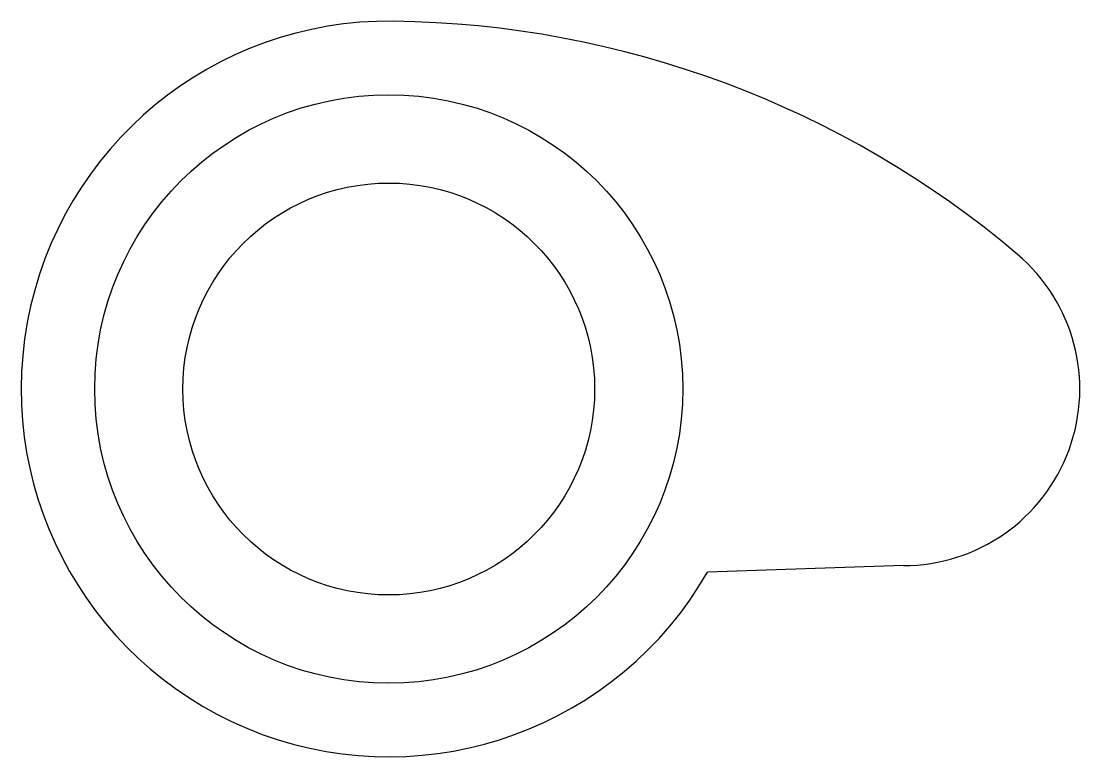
# Model space of a CAD drawing. Header units: millimetres. Extents: x 3119.8 to 3191.8, y 1470.8 to 1520.8.
import ezdxf

# ---------------------------------------------------------------- set-up
doc = ezdxf.new("R2010")
doc.units = ezdxf.units.MM

msp = doc.modelspace()

# ---------------------------------------------------------------- linework, layer by layer
msp.add_line((3179.791, 1483.755), (3166.477, 1483.316))
for radius in [20, 14]:
    msp.add_circle((3144.791, 1495.755), radius)
for centre, radius, start, end in [((3144.791, 1495.755), 25, 89.2984, 330.16209), ((3144.277, 1453.758), 67, 49.78075, 89.2984), ((3179.791, 1495.755), 12, 270, 49.78075)]:
    msp.add_arc(centre, radius, start, end)

doc.saveas('drawing.dxf')
